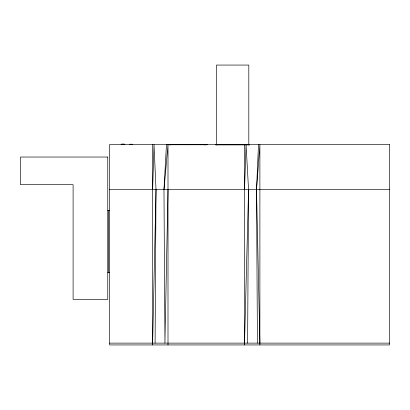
<?xml version="1.0" encoding="UTF-8"?>
<svg xmlns="http://www.w3.org/2000/svg" width="410" height="410" viewBox="0 0 410 410"><rect width="100%" height="100%" fill="white"/><g stroke="black" fill="none" stroke-linecap="round" stroke-linejoin="round"><path stroke-width="0.61" d="M155.098 343.124L156.015 189.697L154.022 144.535L152.643 189.697M247.604 343.124L248.552 189.697L246.067 144.535L244.529 189.697M168.003 189.697L164.928 343.124L163.974 189.697L166.465 144.535M152.643 343.124L156.015 189.697M244.529 343.124L248.552 189.697M258.505 144.535L256.516 189.697L257.434 343.124M163.974 189.697L168.003 144.535L168.003 344.938M124.092 144.504C127.684 144.048 119.172 143.772 121.411 144.463M131.728 144.53C135.843 144.105 126.716 144.105 130.826 144.53M167.434 144.766L207.644 144.766M109.578 189.697L389.5 189.697M107.763 210.463L109.578 210.463M107.763 272.737L109.578 272.737M109.578 343.124L389.5 343.124M259.889 343.124L256.516 189.697L259.889 144.535L259.889 344.938M249.536 144.535L249.536 144.899L215.721 144.899L215.721 144.535M248.808 145.094L248.808 65.062L216.449 65.062L216.449 145.094M244.529 144.535L244.529 344.938M205.026 144.535L205.026 145.171M187.718 144.766L187.36 144.766M170.053 144.535L170.053 145.171M152.643 144.535L152.643 344.938M108.67 210.463L108.67 272.737M389.5 144.535L109.578 144.535L109.578 344.938L389.5 344.938L389.5 144.535M107.763 157.035L20.5 157.035L20.5 184.7L73.103 184.7L73.103 299.413L107.763 299.413L107.763 157.035"/></g></svg>
